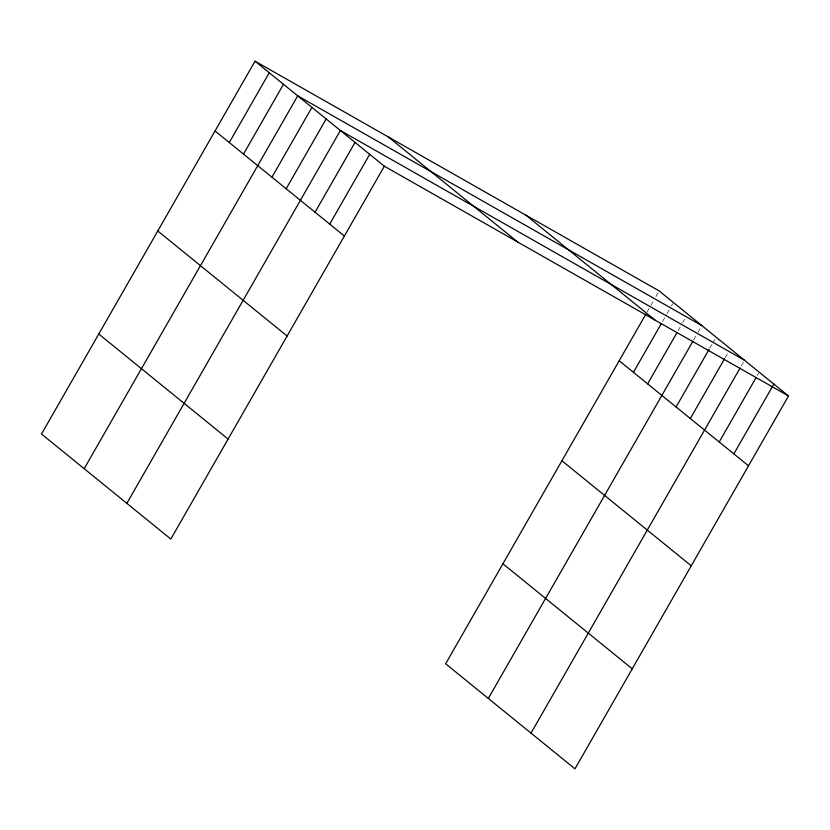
<?xml version="1.0" encoding="UTF-8"?>
<svg xmlns="http://www.w3.org/2000/svg" width="830" height="830" viewBox="0 0 830 830"><rect width="100%" height="100%" fill="white"/><g stroke="black" fill="none" stroke-linecap="round" stroke-linejoin="round"><path stroke-width="0.62" stroke-dasharray="4.15 3.11" d="M647.11 311.997L650.284 306.457M650.928 305.347L653.459 300.917M656.001 296.476L658.543 292.046M662.61 321.335L666.417 314.684M667.05 313.574L670.858 306.924M671.491 305.814L672.767 303.604M678.11 330.672L681.918 324.022M682.551 322.912L685.082 318.481M693.6 340.01L697.408 333.359M698.04 332.249L700.582 327.819M709.733 348.237L712.908 342.697M713.541 341.597L714.806 339.377M725.223 357.585L727.765 353.144M741.356 365.812L743.898 361.382M757.282 375.502L758.547 373.282"/><path stroke-width="1.25" d="M255.028 61.171L41.5 434.017L170.824 539.064L384.352 166.218L255.028 61.171L659.176 290.936L788.5 395.983L574.972 768.829L445.648 663.782L645.844 314.207M229.277 142.542L269.252 72.729M243.501 154.09L283.487 84.276M84.183 468.68L297.711 95.834L701.848 325.609M271.95 177.205L311.935 107.392M286.174 188.763L326.159 118.949M126.855 503.343L340.383 130.497L744.531 360.272M315.058 212.221L355.043 142.407M329.718 224.121L369.703 154.307M633.415 372.307L661.344 323.544M647.639 383.865L676.834 332.892M488.32 698.445L692.967 341.12M676.097 406.97L709.1 349.347M690.321 418.528L724.59 358.685M531.003 733.118L740.09 368.022M719.205 441.985L756.016 377.712M733.865 453.896L773.84 384.083M384.352 166.218L788.5 395.983M525.805 215.115L655.129 320.162M388.399 136.992L517.723 242.038M619.19 360.749L748.515 465.796M215.043 130.984L344.377 236.031M561.92 460.754L691.245 565.801M157.773 230.979L287.107 336.036M502.918 563.778L632.242 668.835M98.77 334.013L228.094 439.06"/></g></svg>
